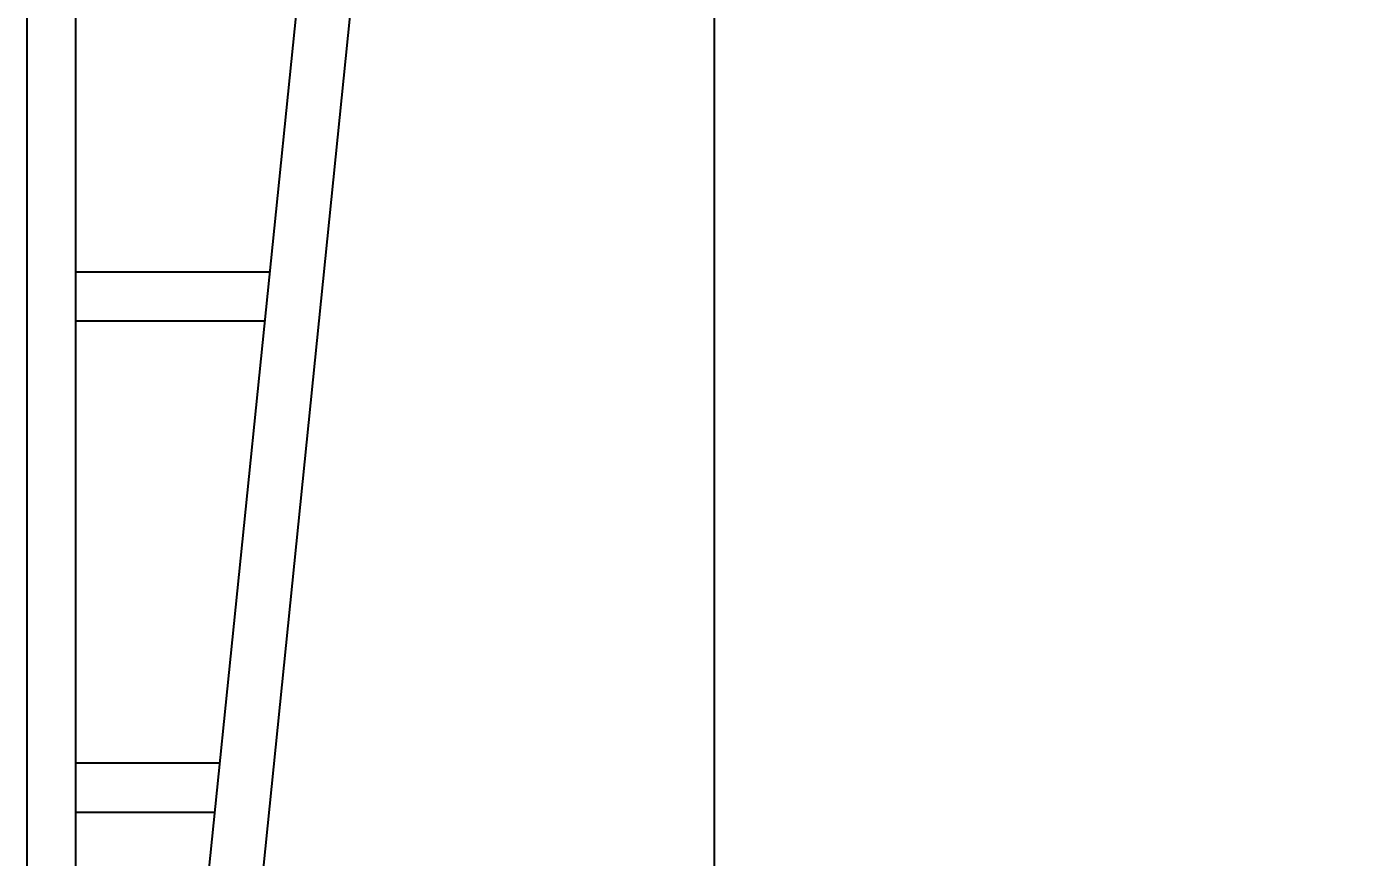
# Model space of a CAD drawing. Header units: millimetres. Extents: x 0 to 420000, y 0 to 297000.
# Drawn here: x 231713 to 233076, y 27254 to 28099 of the extents above; entities that cross this region are included whole.
import ezdxf

# ---------------------------------------------------------------- set-up
doc = ezdxf.new("R2010")
doc.units = ezdxf.units.MM
doc.layers.get('Defpoints').update_dxf_attribs({"color": 140})
doc.layers.add('[0]', color=255, linetype='Continuous')
doc.layers.add('오버헤드 FR', color=1, linetype='Continuous')
doc.layers.add('A-ELEV-LIN2', color=7, linetype='Continuous', lineweight=25)
doc.layers.add('A-XXXX-NPLT', color=144, linetype='Continuous', lineweight=15, plot=False)
doc.styles.add('HY울릉도L', font='')
doc.styles.add('맑은고딕', font='')
doc.styles.get('HY울릉도L').set_extended_font_data('HYwulM')
doc.styles.get('맑은고딕').set_extended_font_data('Malgun Gothic')
doc.dimstyles.new('CDIM', dxfattribs={"dimtxt": 3, "dimasz": 1.5, "dimexe": 2, "dimexo": 1, "dimgap": 1, "dimtad": 1, "dimdec": 0, "dimrnd": 0.5, "dimzin": 0, "dimdsep": 32, "dimlunit": 6, "dimtxsty": 'HY울릉도L', "dimblk1": '_CIDOT', "dimblk2": '_CIDOT', "dimsah": 1, "dimcen": 5.5, "dimclrd": 2, "dimclre": 2, "dimclrt": 7, "dimadec": 0, "dimazin": 0, "dimtfac": 1, "dimtdec": 0, "dimtix": 1, "dimtmove": 2, "dimatfit": 1, "dimldrblk": '_CIDOT', "dimfxl": 1, "dimtolj": 1, "dimtzin": 0, "dimlwd": -1, "dimarcsym": 0})

# ---------------------------------------------------------------- blocks, each defined once
blk = doc.blocks.new('OHD-2(단)2500')
at = {"layer": '[0]', "color": 4}
for p, q in [((106, 0), (411, 3000, -17.6)), ((160.7, -5.6), (465.7, 2994.4, -17.6)), ((0, 900, -14.1), (197.5, 900, -14.1)), ((0, 850, -14.1), (192.4, 850, -14.1)), ((0, 400, -14.1), (146.7, 400, -14.1)), ((0, 350, -14.1), (141.6, 350, -14.1))]:
    blk.add_line(p, q, dxfattribs=at)
at = {"layer": '오버헤드 FR'}
blk.add_lwpolyline([(-50, 100), (0, 100), (0, 3000), (-50, 3000)], close=True, dxfattribs=at)
blk = doc.blocks.new('오버헤드도어(저온3)(211208)')
blk.add_blockref('OHD-2(단)2500', (750, 2500))
blk = doc.blocks.new('지하2층')
at = {"layer": 'A-ELEV-LIN2'}
blk.add_line((4802723.8, -401118.7), (4802723.8, -394068.7), dxfattribs=at)
blk.add_blockref('오버헤드도어(저온3)(211208)', (4801323.8, -401118.7))
blk = doc.blocks.new('_CIDOT')
at = {"color": 0, "linetype": 'ByBlock'}
blk.add_line((2, 0), (-1, 0), dxfattribs=at)
at = {"color": 0, "linetype": 'ByBlock', "const_width": 0.5}
blk.add_lwpolyline([(-0.25, 0, 1), (0.25, 0, 1)], format="xyb", close=True, dxfattribs=at)
blk = doc.blocks.new('*D175')
at = {"layer": 'A-XXXX-NPLT', "lineweight": -2, "transparency": 16777216}
for p, q in [((232812.5, 30050), (234252.5, 30050)), ((232812.5, 24450), (234252.5, 24450))]:
    blk.add_line(p, q, dxfattribs=at)
at = {"layer": 'A-XXXX-NPLT', "transparency": 16777216}
blk.add_line((234052.5, 24600), (234052.5, 29900), dxfattribs=at)
at = {"layer": 'Defpoints', "color": 0, "transparency": 16777216}
for p in [(232712.5, 30050), (234052.5, 30050), (232712.5, 24450)]:
    blk.add_point(p, dxfattribs=at)
at = {"layer": 'A-XXXX-NPLT', "transparency": 16777216, "xscale": 150, "yscale": 150, "zscale": 150}
for p, rotation in [((234052.5, 30050), 90), ((234052.5, 24450), 270)]:
    blk.add_blockref('_CIDOT', p, dxfattribs=dict(at, rotation=rotation))
at = {"layer": 'A-XXXX-NPLT', "color": 3, "transparency": 16777216, "insert": (233772.3, 27250), "char_height": 300, "attachment_point": 5, "rotation": 90, "style": '맑은고딕'}
blk.add_mtext('\\A1;5,600', dxfattribs=at)

msp = doc.modelspace()

# ---------------------------------------------------------------- block references
msp.add_blockref('지하2층', (-4570311.3, 425568.7))

# ---------------------------------------------------------------- dimensions: what is measured, and where the dimension line sits
at = {"layer": 'A-XXXX-NPLT'}
dim = msp.add_aligned_dim(p1=(232712.5, 24450), p2=(232712.5, 30050), distance=-1340, dimstyle='CDIM', override={"dimscale": 100, "dimtxsty": '맑은고딕', "dimclrd": 256, "dimclre": 256, "dimclrt": 3}, dxfattribs=at)
dim.commit()
dim.dimension.update_dxf_attribs({"geometry": '*D175', "text_midpoint": (233772.3, 27250)})

doc.saveas('drawing.dxf')
